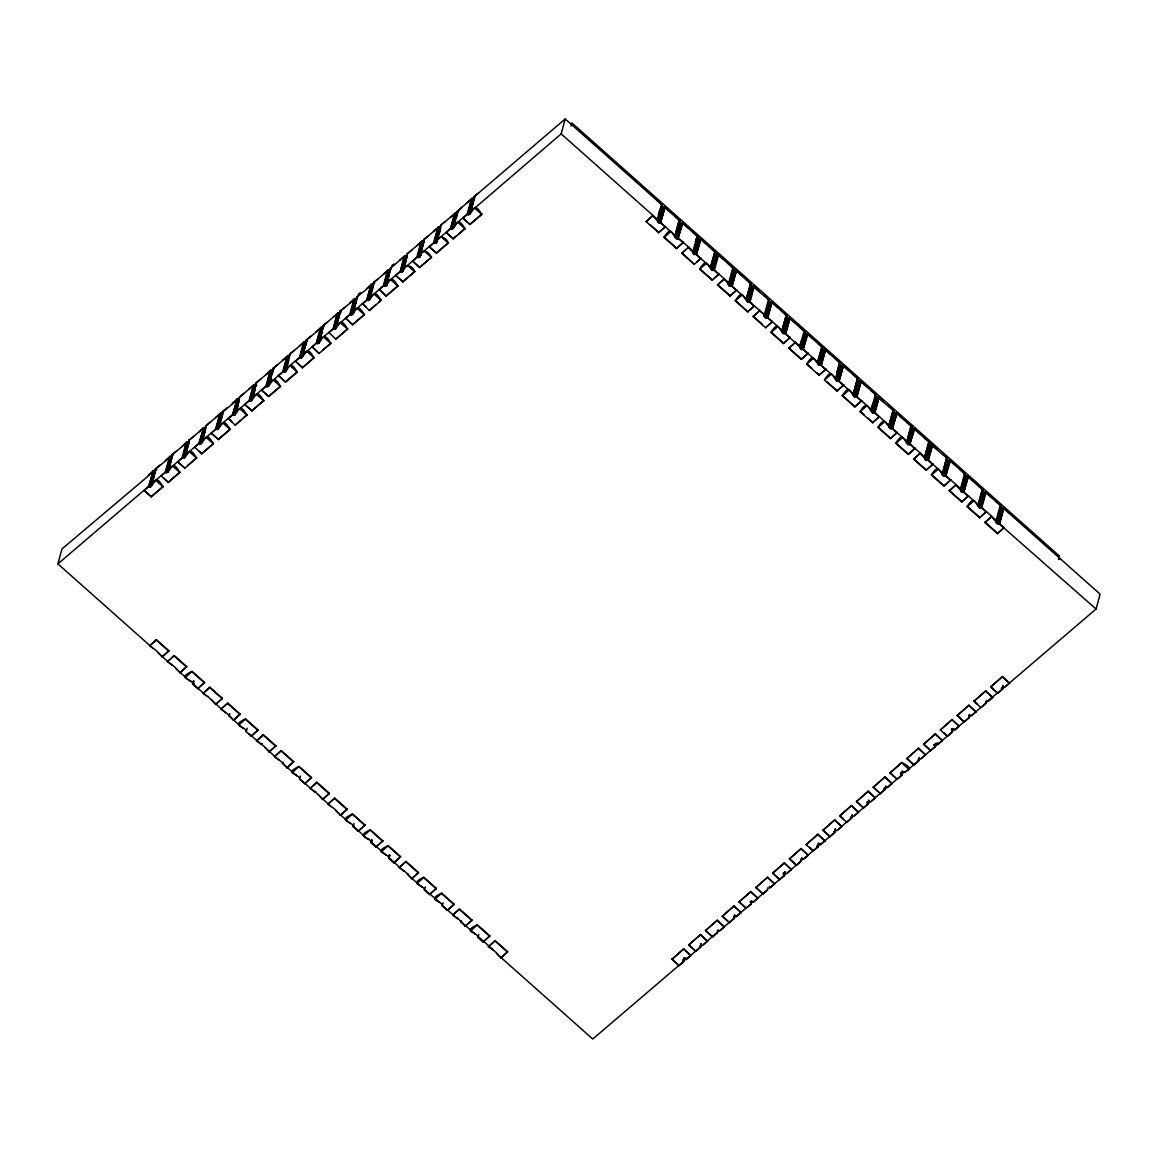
<?xml version="1.0" encoding="UTF-8"?>
<svg xmlns="http://www.w3.org/2000/svg" width="1158" height="1158" viewBox="0 0 1158 1158"><rect width="100%" height="100%" fill="white"/><g stroke="black" fill="none" stroke-linecap="round" stroke-linejoin="round"><path stroke-width="1.5" d="M172.658 455.789L172.195 454.428L176.87 450.78M290.093 355.448L287.445 355.955L283.16 371.732C289.124 372.934 288.081 356.172 297.259 372.123L285.519 382.154L278.499 375.38L285.519 382.154M306.87 341.118L306.407 339.757L311.068 336.109M323.647 326.788L320.998 327.294L316.713 343.072C322.677 344.273 321.635 327.511 330.812 343.463L319.058 353.494L312.052 346.72L319.058 353.494M361.397 293.104C356.867 291.324 358.806 300.631 354.551 298.619L350.266 314.397C356.23 315.598 355.188 298.836 364.365 314.788L352.611 324.819L345.605 318.059L352.611 324.819M373.571 284.39L371.327 284.289L367.043 300.067C373.006 301.268 371.964 284.506 381.141 300.458L369.388 310.489L362.382 303.714L365.942 306.884M394.95 264.444C390.42 262.649 392.359 271.971 388.104 269.959L383.819 285.737C389.783 286.938 388.741 270.176 397.903 286.127L386.164 296.159L379.158 289.384L386.164 296.159M407.138 256.338L403.23 270.9L401.319 271.797L400.596 271.406L404.88 255.629L407.124 255.715M424.291 240.792L421.657 241.284L417.372 257.076L418.096 257.467L419.862 256.888L424.291 240.792L423.842 239.431L428.503 235.783M440.489 228.358L436.783 242.225L434.872 243.122L434.149 242.731L438.433 226.954L440.677 227.055M462.056 207.108C458.597 211.335 455.89 213.434 450.303 217.139M657.035 200.537L662.246 204.604L657.556 220.99L658.019 222.35L660.277 222.452L664.562 206.674L669.527 211.624M661.855 205.212L662.651 206.804L664.562 206.674M687.345 227.46L682.38 222.51L678.096 238.287C671.987 238.838 672.784 222.64 663.997 237.448L676.475 248.536L683.292 242.369L676.475 248.536M692.701 232.208L697.898 236.29L693.222 252.676L693.685 254.036L695.929 254.123L700.214 238.345L705.179 243.296M697.507 236.898L698.303 238.49L700.214 238.345M723.012 259.131L718.047 254.181L713.762 269.973C707.654 270.509 708.435 254.326 699.649 269.134L712.127 280.207L718.959 274.041L712.127 280.207M728.353 263.894L733.55 267.961L728.874 284.347L729.337 285.708L731.581 285.809L735.88 270.031L740.831 274.982M733.173 268.569L733.955 270.161L735.88 270.031M758.664 290.817L753.699 285.867L749.414 301.645C743.306 302.195 744.102 285.997 735.301 300.805L747.793 311.893L754.611 305.726L749.24 310.315M794.33 322.489L789.365 317.538L785.081 333.316C778.958 333.866 779.754 317.683 770.967 332.476L783.445 343.564L790.277 337.398L783.445 343.564M829.982 354.174L825.017 349.224L820.732 365.002C814.624 365.537 815.406 349.354 806.619 364.162L819.097 375.25L825.929 369.084L819.097 375.25M847.815 370.01L842.85 365.06L838.566 380.837C832.457 381.387 833.239 365.19 824.453 379.998L836.93 391.086L843.762 384.919L836.93 391.086M865.634 385.846L860.684 380.895L856.384 396.673C850.276 397.223 851.072 381.025 842.286 395.833L854.763 406.921L861.595 400.755L854.763 406.921M883.467 401.681L878.502 396.731L874.218 412.523C868.109 413.059 868.905 396.876 860.105 411.683L872.596 422.771L879.414 416.591L872.596 422.771M901.3 417.531L896.335 412.581L892.051 428.359C885.942 428.894 886.724 412.711 877.938 427.519L890.415 438.607L897.247 432.441L890.415 438.607M919.134 433.367L914.169 428.417L909.884 444.194C903.761 444.744 904.557 428.547 895.771 443.355L908.248 454.443L915.081 448.276L908.248 454.443M924.475 438.115L929.671 442.197L924.996 458.582L925.459 459.943L927.703 460.03L931.987 444.252L936.952 449.203M929.281 442.805L930.077 444.397L931.987 444.252M901.908 775.238C900.837 769.896 919.264 771.431 901.865 762.514L889.995 772.994L897.132 779.32L901.908 775.238L902.777 772.082M954.785 465.038L949.821 460.088L945.536 475.88C939.428 476.416 940.209 460.233 931.423 475.026L943.9 486.114L950.732 479.948L943.9 486.114M960.141 469.801L965.338 473.868L960.662 490.254L961.111 491.614L963.369 491.716L967.654 475.938L972.619 480.888M964.947 474.476L965.743 476.068L967.654 475.938M990.437 496.724L985.487 491.774L981.188 507.551C975.079 508.101 975.876 491.904 967.089 506.712L979.567 517.8L986.399 511.633L979.567 517.8M995.793 501.472L1000.99 505.554L996.314 521.94L996.777 523.286L999.021 523.387L1003.306 507.609L1008.271 512.56M1000.599 506.162L1001.395 507.754L1003.306 507.609M57.9 563.874L61.953 548.964L153.059 471.928L148.485 486.476L57.9 563.874L153.059 648.408M144.171 490.485L151.307 496.825L144.171 490.485L148.962 486.403L153.247 470.626L155.737 470.452M148.34 475.142L153.247 470.626M151.307 496.825L163.046 486.794C154.318 471.755 155.129 486.042 149.295 486.635L153.58 470.857M149.686 486.794L153.971 471.016M150.091 486.852L154.39 471.074M150.511 486.823L155.433 468.758L160.094 465.111M150.887 486.707L155.433 468.758M151.206 486.505L155.896 468.701L169.835 457.584M151.452 486.23L155.664 470.568M171.949 456.599L170.023 456.295L165.739 472.073C171.702 473.275 170.646 456.513 179.823 472.464L168.084 482.495L161.063 475.721M165.116 460.812L170.023 456.295M166.072 472.305L170.356 456.527M166.463 472.464L170.747 456.686M166.868 472.522L171.152 456.744M167.288 472.493L171.572 456.715M167.91 470.206L172.195 454.428M167.664 472.377L172.672 454.356L186.337 443.094M167.982 472.174L172.672 454.356L168.228 471.885M168.084 482.495L179.939 472.015M177.724 461.825L184.86 468.15L177.724 461.825L182.515 457.743L186.8 441.951L189.29 441.777M181.893 446.481L186.8 441.951M186.091 442.892L182.038 457.801L168.836 469.482M184.86 468.15L196.599 458.119C187.871 443.08 188.682 457.367 182.848 457.975L187.133 442.197M183.239 458.134L187.524 442.342M183.644 458.192L187.929 442.414M184.064 458.163L188.971 440.098L193.647 436.45M184.44 458.047L188.971 440.098M184.759 457.83L189.449 440.026L202.867 428.561L203.678 429.053M185.005 457.555L189.478 441.097M205.502 427.924L203.576 427.62L199.277 443.398C205.256 444.6 204.199 427.838 213.376 443.789L201.637 453.82L194.616 447.06M198.669 432.137L203.576 427.62M199.625 443.644L203.909 427.852M200.016 443.789L204.3 428.011M200.421 443.861L204.705 428.084M200.826 443.832L205.748 425.768L210.409 422.105M201.217 443.702L206.225 425.695L219.644 414.231L220.454 414.723M202.838 439.171L205.762 427.982M201.782 443.224L205.4 429.922M149.599 645.875L156.431 639.708L168.909 650.796L162.077 656.962C157.734 651.447 155.65 649.797 149.599 645.875L156.431 639.708M201.637 453.82L213.492 443.355M211.277 433.15L218.413 439.49L211.277 433.15L216.054 429.068L220.353 413.29L222.987 412.784M215.446 417.806L220.353 413.29M218.413 439.49L230.153 429.459C221.424 414.419 222.235 428.706 216.401 429.3L220.686 413.522M216.792 429.459L221.077 413.681M217.197 429.531L221.482 413.739M217.603 429.502L222.524 411.423L227.185 407.775M217.993 429.372L222.524 411.423M218.312 429.169L220.454 421.28M221.308 418.733L222.785 411.727M162.077 656.962L168.909 650.796M239.055 399.264L237.129 398.96L232.83 414.738C238.794 415.939 237.752 399.177 246.929 415.129L235.19 425.16L228.169 418.385L231.745 421.555M232.222 403.476L237.129 398.96M233.178 414.969L237.462 399.192M233.569 415.129L237.853 399.351M233.974 415.186L238.258 399.409M167.432 661.71L174.265 655.544L186.742 666.632L179.91 672.798C175.567 667.283 173.468 665.633 167.432 661.71L174.265 655.544M234.379 415.157L239.301 397.093L243.962 393.445M234.77 415.042L239.778 397.02L253.197 385.556L254.311 386.164L253.197 385.556L249.144 400.465L235.942 412.161M235.088 414.839L239.315 399.307M235.335 414.564L239.33 400.031M236.131 412.393L237.926 405.763M235.19 425.16L240.517 420.267M244.83 404.489L251.966 410.829L244.83 404.489L249.607 400.407L253.906 384.63L256.54 384.123M248.999 389.146L253.906 384.63M251.966 410.829L263.706 400.784C254.977 385.744 255.773 400.031 249.954 400.639L254.239 384.861M250.331 400.798L254.63 385.021M250.75 400.856L255.035 385.078M251.156 400.827L256.077 382.762L260.738 379.115M251.532 400.711L256.555 382.69L269.973 371.226L265.92 386.135L252.502 397.599L253.052 398.323M251.865 400.494L256.077 382.762M253.805 394.748L255.151 389.783M179.91 672.798L186.742 666.632M261.607 390.159L268.743 396.485L261.607 390.159L266.383 386.077L270.668 370.285L272.608 370.589M265.775 374.816L270.668 370.285M192.662 684.132C193.14 678.733 175.509 679.008 192.083 671.379L204.575 682.467L197.743 688.634L192.662 684.132L193.516 680.976M268.743 396.485L280.482 386.454C271.754 371.414 272.55 385.701 266.731 386.309L271.015 370.531M267.107 386.454L271.406 370.676M267.527 386.526L271.812 370.748M267.932 386.497L272.854 368.432L277.515 364.77M268.309 386.381L273.331 368.36L286.75 356.896L282.697 371.805L269.496 383.486M268.642 386.164L272.854 368.432M268.873 385.889L273.331 368.36L273.881 369.069M270.132 382.068L271.479 377.103M272.376 373.788L273.549 368.577M185.266 677.56L192.083 671.379M192.908 683.857L193.762 680.701M282.552 360.471L287.445 355.955M283.493 371.979L287.792 356.186M197.743 688.634L204.575 682.467M283.884 372.123L288.183 356.346M284.13 372.471L285.027 369.156M284.303 372.196L288.588 356.418M284.709 372.167L289.63 354.087L294.291 350.44M285.085 372.036L290.093 354.03L303.526 342.565L299.473 357.475L286.055 368.939L286.605 369.648M285.418 371.834L289.63 354.087M285.809 371.226L286.663 368.07M287.517 364.915L288.805 360.181M203.084 693.396L209.916 687.23L222.394 698.317L215.576 704.484C211.219 698.969 209.135 697.319 203.084 693.396L209.916 687.23M306.146 341.928L304.221 341.624L299.936 357.402C305.9 358.604 304.858 341.842 314.035 357.793L302.296 367.824L295.276 361.05M299.329 346.141L304.221 341.624M300.269 357.634L304.568 341.856M300.66 357.793L304.945 342.015M301.08 357.865L305.365 342.073M301.485 357.836L306.407 339.757M301.862 357.706L306.667 340.061M302.195 357.504L306.87 339.699L320.549 328.423M302.426 357.229L306.87 339.699L307.435 340.409M305.929 345.127L307.087 339.916M302.296 367.824L314.151 357.359M316.105 331.81L320.998 327.294M215.576 704.484L222.394 698.317M320.303 328.221L316.25 343.13L303.049 354.826M317.046 343.304L321.345 327.526M317.437 343.463L321.721 327.685M317.683 343.81L318.58 340.495M317.857 343.521L322.141 327.743M318.262 343.492L323.183 325.427L327.844 321.779M318.638 343.376L323.647 325.355L337.065 313.89L337.875 314.397M318.957 343.173L323.647 325.355L324.211 326.078M319.347 342.565L322.358 331.521M220.917 709.232L227.75 703.065L240.227 714.153L233.395 720.319C229.052 714.804 226.968 713.154 220.917 709.232L227.75 703.065M340.032 313.051L337.774 312.964L333.49 328.742C339.453 329.943 338.411 313.181 347.588 329.118L335.834 339.164L328.829 332.389M332.882 317.48L337.774 312.964M333.822 328.973L338.107 313.196M334.213 329.133L338.498 313.34M334.633 329.19L338.918 313.413M335.038 329.161L339.96 311.097L344.621 307.449M335.415 329.046L339.786 312.964M335.733 328.829L340.423 311.024L354.087 299.748M335.979 328.554L340.423 311.024L340.988 311.748M335.834 339.164L347.704 328.684M233.395 720.319L240.227 714.153M349.658 303.15L354.551 298.619M353.841 299.56L349.803 314.469L336.587 326.151M246.147 731.639C246.625 726.24 228.994 726.529 245.568 718.901L258.06 729.989L251.228 736.155L246.147 731.639L247.247 728.208M350.599 314.643L354.884 298.865M350.99 314.788L355.274 299.01M351.221 315.135L352.133 311.82M351.41 314.86L355.694 299.082M351.815 314.831L356.736 296.766M352.191 314.701L357.2 296.694L371.139 285.592M352.51 314.498L357.04 298.446M352.901 313.905L355.911 302.846M238.751 725.067L245.568 718.901M366.435 288.805L371.327 284.289M367.376 300.298L371.66 284.521M367.766 300.458L372.051 284.68M368.186 300.53L372.471 284.752M368.591 300.501L373.513 282.422L378.174 278.774M368.968 300.371L373.339 284.303M369.286 300.168L373.976 282.364L387.394 270.9L388.509 271.493L387.394 270.9L383.341 285.809L370.14 297.49M369.677 299.56L373.585 285.013M251.228 736.155L258.06 729.989M369.388 310.489L376.032 304.482M256.569 740.903L263.402 734.737L275.879 745.824L269.061 751.991C264.704 746.49 262.62 744.84 256.569 740.903L263.402 734.737M383.211 274.475L388.104 269.959M384.152 285.968L388.437 270.19M384.543 286.127L388.827 270.35M384.963 286.185L389.247 270.407M385.368 286.156L390.289 268.091M385.744 286.04L390.753 268.034L404.171 256.555L400.118 271.464L386.7 282.943L387.365 283.927L386.7 282.943M386.063 285.838L390.724 268.728M386.454 285.23L389.45 274.185M395.804 275.488L402.941 281.828L395.804 275.488L400.596 271.406M399.988 260.145L404.88 255.629M269.061 751.991L275.879 745.824M400.929 271.638L405.213 255.86M401.319 271.797L405.604 256.019M401.725 271.855L406.024 256.077M402.144 271.826L407.066 253.761L411.727 250.114M402.521 271.71L406.892 255.643M402.839 271.508L407.529 253.689L420.947 242.225L416.894 257.134L403.693 268.83M404.33 267.411L405.676 262.432M403.274 270.538C403.679 262.765 413.102 265.414 414.68 271.797L402.941 281.828M274.403 756.753L281.235 750.587L293.712 761.675L286.88 767.841C282.538 762.326 280.453 760.676 274.403 756.753L281.235 750.587M412.581 261.158L419.717 267.498L412.581 261.158L417.372 257.076M416.75 245.814L421.657 241.284M417.705 257.308L421.99 241.53M418.096 257.467L422.381 241.675M418.501 257.525L422.8 241.747M418.921 257.496L423.842 239.431M419.297 257.38L424.306 239.359L437.724 227.894L433.671 242.804L420.253 254.268L420.919 255.252L420.253 254.268M419.616 257.163L424.306 239.359M419.862 256.888C420.354 248.623 428.721 250.316 431.456 257.452L419.717 267.498M286.88 767.841L293.712 761.675M429.357 246.828L436.494 253.153L429.357 246.828L434.149 242.731M433.526 231.484L438.433 226.954M434.482 242.977L438.766 227.185M434.872 243.122L439.157 227.344M435.278 243.194L439.577 227.417M435.697 243.166L440.619 225.101L445.28 221.439M299.632 779.16C300.11 773.761 282.48 774.051 299.068 766.422L311.545 777.51L304.713 783.676L299.632 779.16L300.487 776.005M436.074 243.035L440.445 226.968M436.392 242.833L441.082 225.028L454.747 213.752M439.229 233.771L440.59 228.806M436.827 241.877C437.232 234.104 446.655 236.753 448.233 243.122L436.494 253.153M292.236 772.589L299.068 766.422M446.134 232.483L453.27 238.823L446.134 232.483L450.925 228.401L455.21 212.623M454.501 213.564L450.448 228.473L437.246 240.155M453.27 238.823L465.009 228.792C456.281 213.752 457.092 228.039 451.258 228.633L455.543 212.855M451.649 228.792L455.934 213.014M452.054 228.864L456.339 213.072M452.474 228.835L457.381 210.756M452.85 228.705L457.859 210.698L471.277 199.234L472.088 199.726M453.169 228.502L457.859 210.698L458.409 211.407M453.415 228.227L455.557 220.338M456.455 217.776L457.888 211.755M304.713 783.676L311.545 777.51M462.911 218.153L470.047 224.493L462.911 218.153L467.702 214.071L471.986 198.293L474.23 198.394M467.079 202.809L471.986 198.293M310.069 788.424L316.887 782.258L329.379 793.346L322.546 799.512C318.189 793.997 316.105 792.347 310.069 788.424L316.887 782.258M470.047 224.493L481.786 214.462C473.057 199.422 473.868 213.709 468.035 214.302L472.319 198.525M468.425 214.462L472.71 198.684M468.831 214.519L473.115 198.742M469.251 214.491L474.158 196.426L478.833 192.778M469.627 214.375L473.998 198.308M469.945 214.172L474.635 196.368L565.22 118.956L661.493 204.488L657.44 219.398L561.167 133.865L565.22 118.956M470.191 213.897L474.852 196.585M322.546 799.512L329.379 793.346M327.888 804.26L334.72 798.094L347.197 809.181L340.38 815.348C336.023 809.847 333.938 808.183 327.888 804.26L334.72 798.094M340.38 815.348L347.197 809.181M353.118 826.682C353.595 821.283 335.965 821.558 352.553 813.929L365.031 825.017L358.198 831.198L353.118 826.682L353.972 823.526M345.721 820.11L352.553 813.929M358.198 831.198L365.031 825.017M370.951 842.517C371.429 837.118 353.798 837.408 370.372 829.779L382.864 840.867L376.032 847.034L370.951 842.517L371.805 839.362M363.554 835.946L370.372 829.779M570.952 126.135L571.835 122.878L1059.28 555.912L1059.411 559.473M376.032 847.034L382.864 840.867M388.784 858.353C389.262 852.954 371.617 853.243 388.205 845.615L400.682 856.703L393.865 862.869L388.784 858.353L389.638 855.197M381.373 851.781L388.205 845.615M389.016 858.078L389.884 854.922M393.865 862.869L399.351 857.846M399.206 867.617L406.038 861.451L418.516 872.539L411.683 878.705C407.341 873.19 405.257 871.54 399.206 867.617L406.038 861.451M411.683 878.705L418.516 872.539M424.436 890.039C424.914 884.625 407.283 884.915 423.871 877.286L436.349 888.374L429.517 894.541L424.436 890.039L425.29 886.883M417.039 883.467L423.871 877.286M429.517 894.541L436.349 888.374M442.269 905.874C442.747 900.475 425.116 900.75 441.69 893.136L454.182 904.224L447.35 910.391L442.269 905.874L443.123 902.719M434.872 899.303L441.69 893.136M447.35 910.391L454.182 904.224M452.691 915.138L459.523 908.972L472.001 920.06L465.183 926.226C460.826 920.711 458.742 919.061 452.691 915.138L459.523 908.972M646.164 221.612L652.996 215.446L646.164 221.612L658.641 232.7L665.474 226.534L658.641 232.7M465.183 926.226L472.001 920.06M658.424 214.852L659.77 209.887M657.585 221.714L662.246 204.604M657.758 222.047L662.043 206.269M658.019 222.35L662.304 206.573M658.352 222.582L662.651 206.804M658.815 221.265L661.956 209.656M658.743 222.741L663.027 206.964M660.784 216.459L663.36 208.208M659.163 222.814L663.447 207.021M659.568 222.77L663.852 206.993M659.944 222.654L664.243 206.877M664.562 207.977L660.523 222.886L665.068 207.658L679.326 220.324L674.709 237.274L674.897 235.667M477.921 937.546C478.399 932.147 460.768 932.436 477.357 924.808L489.834 935.896L483.002 942.062L477.921 937.546L478.775 934.39M470.524 930.974L477.357 924.808M674.868 216.372L680.064 220.454L675.418 237.549M483.002 942.062L489.834 935.896M675.346 237.187L680.064 220.454M675.592 237.897L679.833 220.729M675.852 238.186L679.876 222.119M676.185 238.751L680.137 222.408M676.576 238.577L680.47 222.64M682.38 222.51L681.28 222.872L677.14 238.953M677.401 238.62L681.686 222.843M677.777 238.49L682.062 222.712M677.763 238.91L682.887 223.494L697.159 236.174L693.106 251.083L678.849 238.403L678.067 238.838M488.358 946.81L495.19 940.643L507.667 951.731L500.835 957.898C496.493 952.397 494.394 950.732 488.358 946.81L495.19 940.643M681.816 253.284L688.648 247.117L681.816 253.284L694.293 264.371L701.126 258.205L697.102 261.65M500.835 957.898L507.667 951.731M695.437 241.559L697.159 236.174L696.653 236.84M693.251 253.385L697.898 236.29M693.41 253.732L697.709 237.955M693.685 254.036L697.97 238.244M694.018 254.268L698.303 238.49M694.018 254.586L698.071 239.677M694.409 254.413L698.694 238.635M694.814 254.485L699.099 238.707M695.234 254.456L699.519 238.678M695.611 254.34L699.895 238.548M699.939 239.764L700.72 239.344L696.436 254.427L700.72 239.344L714.978 252.01L710.433 267.585M694.293 264.371L681.932 252.849M710.534 248.044L715.731 252.126L711.07 269.235M710.332 267.845L714.616 252.43M711.012 268.873L715.731 252.126M711.244 269.568L715.485 252.401M711.504 269.872L715.528 253.79M711.852 270.103L715.789 254.094M712.228 270.263L716.136 254.326M712.474 270.61L716.932 254.543L718.047 254.181M713.053 270.292L717.338 254.514M713.429 270.176L717.728 254.398M714.269 270.263L718.553 255.18L732.811 267.845L728.758 282.755L714.5 270.089M717.482 284.969L724.3 278.803L717.482 284.969L729.96 296.057L736.792 289.891L729.96 296.057M728.903 285.071L733.55 267.961M729.077 285.404L733.361 269.626M729.12 285.968L730.018 282.653M729.381 286.142L733.622 269.93M729.67 285.939L733.955 270.161M732.377 276.328L733.723 271.363M730.061 286.098L734.346 270.321M731.205 283.131L732.551 278.166M730.481 286.156L734.765 270.379M730.886 286.127L735.171 270.35M731.263 286.012L735.547 270.234M736.141 271.189L732.102 286.098L736.387 271.015L750.645 283.681L746.215 299.025M746.186 279.729L751.383 283.811L746.736 300.906M750.138 284.361L750.645 283.681L746.389 298.793L731.827 286.243M746.664 300.544L751.383 283.811M746.91 301.254L751.137 284.086M747.171 301.543L751.195 285.461M747.503 301.775L751.455 285.765M747.894 301.934L751.788 285.997M748.3 302.006L752.599 286.229L753.699 285.867M748.719 301.977L753.004 286.2M749.096 301.847L753.38 286.069M747.793 311.893L735.431 300.371M753.134 316.641L759.966 310.474L753.134 316.641L765.612 327.728L772.444 321.562L765.612 327.728M764.019 295.565L769.216 299.647L764.989 317.379L767.247 317.48L771.532 301.702L776.497 306.653M749.66 302.079L764.425 314.44L763.86 316.467L768.478 299.531L753.713 287.17M764.729 317.089L769.216 299.647M764.989 317.379L769.013 301.312M765.337 317.625L769.288 301.601M765.785 316.293L767.132 311.328M765.727 317.77L769.621 301.847M766.857 314.802L768.666 308.187M766.133 317.842L770.417 302.064L771.532 301.702M766.538 317.813L770.837 302.035M766.929 317.683L771.214 301.905M767.204 318.03L772.039 302.687L786.296 315.367L781.882 330.696M781.838 311.401L787.049 315.483L782.388 332.578M786.094 315.569L782.041 330.479L767.986 317.596L771.546 303.005M782.33 332.23L787.049 315.483M782.562 332.925L786.803 315.758M782.822 333.229L786.847 317.147M783.155 333.461L787.107 317.451M783.546 333.62L787.454 317.683M783.966 333.678L788.251 317.9L789.365 317.538M784.371 333.649L788.656 317.871M784.748 333.533L789.047 317.755M789.09 318.957L789.872 318.537L785.587 333.62L789.872 318.537L804.13 331.202L799.57 346.778M788.801 348.326L795.618 342.16L788.801 348.326L801.278 359.414L808.096 353.233L801.278 359.414M799.671 327.236L804.868 331.318L800.656 349.065L802.899 349.166L807.184 333.388L812.149 338.324M801.061 341.567L799.7 346.531L785.327 333.765M800.395 348.761L804.868 331.318M800.656 349.065L804.68 332.983M800.989 349.296L804.94 333.287M801.379 349.455L805.273 333.518M801.611 349.803L806.084 333.736L807.184 333.388M802.205 349.484L806.489 333.707M802.581 349.369L806.865 333.591M807.198 334.691L803.145 349.6L807.691 334.373L821.963 347.038L817.534 362.382M817.505 343.086L822.701 347.168L818.055 364.263M821.76 347.241L817.707 362.15L803.406 349.455M817.982 363.901L822.701 347.168M818.214 364.611L822.455 347.443M818.489 364.9L822.513 348.819M818.822 365.132L822.773 349.123M819.213 365.291L823.106 349.354M819.618 365.363L823.903 349.571L825.017 349.224M820.038 365.335L824.322 349.542M820.414 365.204L824.699 349.427M825.292 350.382L821.239 365.291L825.524 350.208L839.782 362.874L835.743 377.798L820.979 365.436M671.915 959.316L683.785 948.851L690.79 955.625L686.014 959.707L683.756 959.606L683.828 961.574L679.051 965.656L671.915 959.316L683.785 948.851M835.338 358.922L840.534 363.004L835.873 380.099M836.713 373.252L839.289 363.554M835.815 379.737L840.534 363.004M836.047 380.446L840.1 363.959M836.308 380.736L840.332 364.669M836.655 380.982L840.592 364.958M837.031 381.127L840.94 365.19M837.451 381.199L841.736 365.421L842.85 365.06M679.051 965.656L672.031 958.882M837.856 381.17L842.141 365.392M838.233 381.04L842.532 365.262M842.575 366.478L843.357 366.044L839.072 381.127L843.357 366.044L857.615 378.724L852.896 395.11L853.055 394.299M496.493 953.512L592.766 1039.044L683.365 961.632L684.045 958.1M684.248 957.782L683.365 961.632L682.627 960.373M683.567 961.27L684.421 958.115M683.828 961.574L684.682 958.419M688.692 944.986L700.561 934.52L707.567 941.295L702.79 945.377L700.532 945.275L700.604 947.244L695.828 951.326L688.692 944.986L700.561 934.52M695.828 951.326L688.807 944.552M853.156 374.758L858.353 378.84L853.707 395.935M685.912 958.274L686.723 958.766L700.141 947.302L700.822 943.77M701.198 943.784L700.141 947.302L699.577 946.593M700.604 947.244L701.459 944.088M705.468 930.656L717.323 920.19L724.343 926.965L719.567 931.046L717.309 930.945L717.381 932.899L712.604 936.996L705.468 930.656L717.323 920.19M853.634 395.573L858.353 378.84M853.88 396.282L858.121 379.115M854.141 396.586L858.165 380.504M854.488 397.151L858.425 380.794M854.865 396.977L858.758 381.04M858.252 385.715L859.149 382.401M855.284 397.035L859.569 381.257L860.684 380.895M855.69 397.006L859.974 381.228M856.066 396.89L860.351 381.098M856.355 397.223L861.19 381.894L875.448 394.56L871.395 409.469L857.137 396.803L860.684 382.198M712.604 936.996L705.584 930.221M717.381 932.899L718.235 929.744M722.245 916.325L734.1 905.86L741.12 912.62L736.343 916.716L734.085 916.615L734.158 918.569L729.381 922.651L722.245 916.325L734.1 905.86M870.99 390.593L876.186 394.675L871.54 411.785M729.381 922.651L722.36 915.891M871.467 408.238L872.828 403.274M733.463 918.424L734.577 914.777M734.751 915.124L733.694 918.641L720.262 930.106M871.467 411.423L876.186 394.675M734.158 918.569L735.012 915.413M871.713 412.118L875.94 394.95M739.021 901.995L750.876 891.515L757.897 898.29L753.12 902.371L750.862 902.285L750.934 904.239L746.157 908.321L739.021 901.995L750.876 891.515M871.974 412.422L875.998 396.34M872.307 412.653L876.259 396.644M872.698 412.813L876.592 396.876M873.103 412.87L877.402 397.093L878.502 396.731M873.523 412.841L877.807 397.064M873.899 412.726L878.184 396.948M746.157 908.321L739.137 901.561M750.673 903.935L751.528 900.779M750.934 904.239L751.788 901.083M755.798 887.65L767.653 877.185L774.673 883.959L769.896 888.041L767.638 887.94L767.711 889.909L762.934 893.99L755.798 887.65L767.653 877.185M888.823 406.444L894.019 410.511L889.373 427.62M888.722 425.97L893.281 410.395L878.517 398.048M889.301 427.259L894.019 410.511M762.934 893.99L755.913 887.216M889.532 427.953L893.773 410.8M889.793 428.257L893.817 412.176M890.14 428.489L894.092 412.48M891.038 425.507L893.744 415.563M890.531 428.648L894.425 412.711M891.211 427.331L892.557 422.366M893.469 419.051L894.193 413.913M890.936 428.706L895.221 412.928L896.335 412.581M891.342 428.677L895.641 412.899M891.732 428.561L896.017 412.784M896.06 413.999L896.842 413.565L892.297 428.793L896.842 413.565L911.1 426.231L906.497 443.181L906.555 441.82M772.574 873.32L784.429 862.855L791.45 869.629L786.658 873.711L784.415 873.61L784.487 875.578L779.696 879.66L772.574 873.32L784.429 862.855M779.696 879.66L772.69 872.886M906.642 422.279L911.853 426.361L907.192 443.456M784.053 874.927L784.907 871.771M784.227 875.274L785.081 872.119M784.487 875.578L785.341 872.423M789.351 858.99L801.206 848.525L808.226 855.284L803.435 859.381L801.191 859.279L801.264 861.234L796.472 865.33L789.351 858.99L801.206 848.525M910.897 426.434L906.844 441.343L892.557 428.648M907.134 443.094L911.853 426.361M907.409 444.354L911.607 426.636M907.626 444.093L911.65 428.026M907.684 444.527L908.581 441.212M907.973 444.658L911.911 428.315M908.35 444.484L912.258 428.547M908.769 444.556L913.054 428.778L914.169 428.417M909.175 444.527L913.459 428.75M909.551 444.397L913.85 428.619M928.73 442.284L924.677 457.193L910.622 444.31L909.537 444.817L914.675 429.401L928.933 442.081L924.504 457.41M796.472 865.33L789.466 858.556M801.698 857.991L800.786 861.306L787.368 872.77M801.264 861.234L802.118 858.078M806.127 844.66L817.982 834.194L825.003 840.954L820.211 845.036L817.968 844.949L818.04 846.903L813.249 850.985L806.127 844.66L817.982 834.194M913.604 459.19L920.422 453.024L913.604 459.19L926.082 470.278L932.899 464.112L926.082 470.278M813.249 850.985L809.804 847.395M817.606 846.266L818.46 843.111M818.634 843.458L817.562 846.976L804.144 858.44M818.04 846.903L818.894 843.748M822.904 830.315L834.759 819.85L841.779 826.624L836.988 830.706L834.744 830.604L834.817 832.573L830.025 836.655L822.904 830.315L834.759 819.85M925.025 459.292L929.671 442.197M925.199 459.639L929.483 443.861M925.459 459.943L929.744 444.151M925.792 460.175L930.077 444.397M926.704 457.193L929.396 447.249M926.183 460.319L930.467 444.542M928.224 454.037L929.57 449.072M926.603 460.392L930.887 444.614M927.008 460.363L931.293 444.585M927.384 460.247L931.669 444.455M830.025 836.655L823.02 829.881M820.11 843.603L820.921 844.11L834.339 832.645L835.019 829.114M835.236 829.331L834.339 832.645L833.789 831.922M834.542 832.269L835.41 829.114M834.817 832.573L835.671 829.418M839.68 815.985L851.535 805.519L858.556 812.294L853.764 816.376L851.521 816.274L851.593 818.243L846.802 822.325L839.68 815.985L851.535 805.519M942.308 453.95L947.505 458.032L942.858 475.142M946.39 458.336L942.149 474.852L946.766 457.917L932.002 445.555M942.786 474.78L947.505 458.032M943.017 475.475L947.258 458.307M943.292 475.779L947.316 459.697M943.625 476.01L947.577 460.001M944.016 476.17L947.91 460.233M852.013 814.986L851.116 818.301L837.697 829.779M944.421 476.228L948.706 460.45L949.821 460.088M851.593 818.243L852.447 815.087M856.457 801.654L868.312 791.189L875.318 797.963L870.541 802.045L868.297 801.944L868.355 803.913L863.579 807.995L856.457 801.654L868.312 791.189M944.841 476.199L949.126 460.421M945.217 476.083L949.502 460.305M945.782 476.314L950.327 461.087L964.585 473.752L960.547 488.662L946.274 475.996L945.507 476.416M949.256 490.876L956.088 484.71L949.256 490.876L961.733 501.964L968.566 495.798L961.733 501.964M863.579 807.995L856.573 801.22M868.79 800.106L867.892 803.97L854.474 815.435M868.095 803.609L868.963 800.453M868.355 803.913L869.224 800.757M873.219 787.324L885.088 776.859L892.094 783.619L887.317 787.715L885.074 787.614L885.132 789.568L880.355 793.664L873.219 787.324L885.088 776.859M960.677 490.978L965.338 473.868M960.85 491.31L965.135 475.533M961.111 491.614L965.396 475.837M961.458 491.846L965.743 476.068M963.702 483.899L965.511 477.27M961.835 492.005L966.134 476.228M880.355 793.664L873.349 786.89M962.255 492.063L966.539 476.285M962.66 492.034L966.944 476.256M963.036 491.918L967.335 476.141M967.379 477.357L968.16 476.922L963.876 492.005L968.16 476.922L982.418 489.588L978.365 504.497L963.615 492.15M885.74 786.123L884.669 789.64L871.25 801.104M885.132 789.568L886 786.412M897.132 779.32L890.126 772.56M889.995 772.994L901.865 762.514M977.96 485.636L983.156 489.718L978.51 506.813M901.416 774.239L902.27 771.083M902.343 771.445L901.445 775.31L888.027 786.774M901.648 774.948L902.502 771.793M906.772 758.649L918.641 748.184L925.647 754.958L920.871 759.04L918.627 758.939L918.685 760.907L913.908 764.989L906.772 758.649L918.641 748.184M978.163 504.7L982.042 490.022M978.438 506.451L983.156 489.718M978.684 507.161L982.925 489.993M978.944 507.45L982.968 491.368M979.277 507.682L983.229 491.672M979.668 507.841L983.562 491.904M979.914 508.188L984.372 492.136L985.487 491.774M980.493 507.884L984.778 492.092M980.869 507.754L985.154 491.976M981.709 507.841L985.994 492.758L1000.251 505.438L995.634 522.374L996.198 520.347L981.941 507.667M913.908 764.989L908.089 759.272M918.424 760.603L919.278 757.448M918.685 760.907L919.553 757.752M923.548 744.319L935.418 733.854L942.424 740.628L937.647 744.71L935.403 744.608L935.461 746.577L930.685 750.659L923.548 744.319L935.418 733.854M984.908 522.548L991.74 516.381L984.908 522.548L997.4 533.635L1004.218 527.469L997.4 533.635M930.685 750.659L923.664 743.885M935.896 743.32L934.998 746.635L921.58 758.099M935.461 746.577L936.315 743.422M996.343 522.649L1000.99 505.554M996.517 522.996L1000.801 507.218M940.325 729.989L952.194 719.523L959.2 726.298L954.424 730.38L952.165 730.278L952.238 732.232L947.461 736.329L940.325 729.989L952.194 719.523M996.546 523.546L997.458 520.246M996.777 523.286L1001.062 507.508M997.11 523.532L1001.395 507.754M999.817 513.92L1000.874 508.811M997.501 523.677L1001.786 507.899M998.63 520.709L999.991 515.744M997.906 523.749L1002.206 507.971M998.326 523.72L1002.611 507.942M998.703 523.59L1002.987 507.812M1003.581 508.767L999.528 523.677L1003.812 508.594L1100.1 594.126L1096.047 609.036L1005.448 686.433M947.461 736.329L944.016 732.725M951.804 731.595L952.658 728.44M951.977 731.943L952.831 728.787M952.238 732.232L953.092 729.077M957.101 715.658L968.971 705.193L975.977 711.953L971.2 716.049L968.942 715.948L969.014 717.902L964.238 721.984L957.101 715.658L968.971 705.193M964.238 721.984L957.217 715.224M969.449 714.66L968.551 717.974L955.133 729.439L954.322 728.947M968.754 717.613L969.608 714.457M969.014 717.902L969.868 714.747M973.878 701.328L985.748 690.848L992.753 697.623L987.977 701.705L985.719 701.618L985.791 703.572L981.014 707.654L973.878 701.328L985.748 690.848M985.791 703.572L986.645 700.416M990.655 686.984L1002.51 676.518L1009.53 683.292L1004.753 687.374L1002.495 687.273L1002.567 689.242L997.791 693.324L990.655 686.984L1002.51 676.518M997.791 693.324L990.77 686.549M1002.987 685.449L1002.104 689.299L988.165 700.416M1002.307 688.938L1003.161 685.782M1002.567 689.242L1003.421 686.086M1058.398 559.169L1059.28 555.912M900.837 772.965L900.779 774.326L900.967 772.719M273.172 370.111L273.288 369.069M387.409 285.027L387.018 285.751M657.556 220.99L652.866 215.88M693.222 252.676L688.532 247.551M728.396 283.189L728.208 284.796L728.758 282.755M728.874 284.347L724.184 279.237M750.037 284.622L750.442 283.884M924.996 458.582L920.306 453.458M749.979 901.72L750.152 901.489M783.315 873.552L783.908 872.625L783.401 873.291M960.662 490.254L955.972 485.144M996.314 521.94L991.624 516.815M368.91 839.043L368.128 839.463L353.856 826.798L354.362 826.132M421.613 886.985L407.355 874.319L407.862 873.639M157.749 652.562L172.006 665.242M193.4 684.248L193.994 683.321L193.4 684.248L206.544 695.929M229.052 715.919L229.617 713.893L229.052 715.919L243.325 728.599M678.95 220.758L675.071 235.436L660.784 222.741M282.552 763.44L283.145 762.514L282.552 763.44L297.041 775.932M336.037 810.962L350.295 823.628M371.689 842.633L372.297 841.707L371.689 842.633L386.193 855.14M857.238 379.144L853.359 393.836L838.812 381.271M425.174 890.155L439.939 902.502M892.905 410.829L888.852 425.739M460.841 921.826L461.434 920.9L460.841 921.826L475.591 934.188M493.424 950.023L479.036 937.242M211.436 699.881L225.492 712.763M710.737 267.122L696.175 254.557M264.921 747.402L278.977 760.27M318.407 794.924L331.174 806.634M389.725 858.281L403.78 871.149M889.026 425.507L874.956 412.639L879.009 397.73L874.464 412.957M942.511 473.029L928.455 460.16L932.494 445.237L927.949 460.464M151.843 483.61L165.261 472.131L169.56 457.424M185.396 454.935L198.814 443.471L203.388 428.923M320.158 340.988L319.594 340.264L333.026 328.8L337.065 313.89L338.194 314.498M353.147 311.603L353.812 312.588L353.147 311.603L366.579 300.139L370.864 285.418M454.544 226.867L453.806 225.607L467.224 214.143L471.277 199.234L472.392 199.827M561.167 133.865L470.799 211.494M160.948 476.155L165.739 472.073M194.501 447.495L199.277 443.398M228.054 418.82L232.83 414.738M278.383 375.829L283.16 371.732M295.16 361.484L299.936 357.402M311.936 347.154L316.713 343.072M328.713 332.824L333.49 328.742M345.489 318.493L350.266 314.397M362.266 304.149L367.043 300.067M379.042 289.818L383.819 285.737M151.423 496.391L163.162 486.36M187.582 465.487L196.715 457.685M218.529 439.056L230.268 429.025M243.137 418.038L247.045 414.694M252.082 410.395L263.821 400.35M268.859 396.05L280.598 386.019M285.635 381.72L297.374 371.689M323.096 349.716L330.927 343.029M352.741 324.385L364.481 314.354M378.637 302.252L381.257 300.023M386.28 295.724L398.034 285.693M403.056 281.394L414.81 271.363M419.833 267.049L431.587 257.018M436.609 252.719L448.349 242.688M453.386 238.389L455.991 236.16M458.611 233.93L465.125 228.358M470.162 224.059L481.902 214.027M663.997 237.448L670.699 231.716M699.649 269.134L706.366 263.387M735.301 300.805L742.017 295.073M770.967 332.476L777.669 326.744M806.619 364.162L813.336 358.43M824.453 379.998L831.169 374.266M842.286 395.833L848.988 390.101M860.105 411.683L866.821 405.937M877.938 427.519L884.654 421.787M895.771 443.355L902.473 437.623M931.423 475.026L938.139 469.294M967.089 506.712L973.791 500.98M703.485 944.436L716.701 932.755M737.038 915.775L750.471 904.311M753.815 901.445L767.233 889.966M770.591 887.1L769.477 886.507L770.591 887.1L784.009 875.636L783.459 874.927M904.803 772.444L903.689 771.836L904.803 772.444L918.222 760.98L917.672 760.256M937.546 743.277L938.356 743.769L951.775 732.305M971.909 715.108L985.328 703.644M175.567 668.412L189.84 681.078L190.607 680.643M753.974 287.025L750.152 301.76M767.754 317.77L766.914 318.103M249.115 733.738L261.158 744.435L261.925 744.001M301.485 780.275L314.643 791.956L315.41 791.522M856.906 396.977L856.051 397.295M443.007 905.99L457.265 918.656L458.047 918.236M256.656 385.715L255.571 386.222L256.425 385.889M208.165 696.595L208.44 696.494M261.158 744.435L262.229 743.928M314.643 791.956L315.714 791.45M949.835 461.405L949.546 461.506M999.267 523.821L1096.047 609.036M901.344 772.285L902.415 771.778L901.575 772.111M843.125 366.218L842.271 366.55M896.61 413.739L895.771 414.072M716.845 255.73L715.905 255.527M805.982 334.923L805.042 334.72M841.649 366.594L840.708 366.391M895.134 414.115L893.904 413.782M948.619 461.637L947.678 461.434M984.286 493.308L983.33 493.105M716.527 255.686L715.615 255.382M805.664 334.894L804.752 334.575M841.33 366.565L840.418 366.261M948.301 461.593L947.389 461.289M983.953 493.279L983.041 492.975M220.758 414.825L219.644 414.231L215.591 429.14L202.389 440.822M199.929 444.064L198.814 443.471L199.625 443.963M937.242 743.175L938.356 743.769M166.376 472.739L165.261 472.131L166.072 472.638M819.806 843.502L820.921 844.11M685.594 958.173L686.723 958.766M769.1 302.904L768.362 302.325M388.9 855.096L389.638 855.675M660.277 222.452L665.358 226.968M678.096 238.287L683.177 242.804M695.929 254.123L701.01 258.639M713.762 269.973L718.843 274.475M731.581 285.809L736.662 290.325M749.414 301.645L754.495 306.161M759.851 310.909L764.931 315.425L764.57 316.742M767.247 317.48L772.328 321.996M785.081 333.316L790.161 337.832M795.503 342.594L800.583 347.096L800.221 348.428M802.899 349.166L807.98 353.682M820.732 365.002L825.813 369.518M838.566 380.837L843.646 385.353M856.384 396.673L861.465 401.189M874.218 412.523L879.298 417.025M892.051 428.359L897.132 432.875M909.884 444.194L914.965 448.711M927.703 460.03L932.783 464.546M945.536 475.88L950.617 480.382M963.369 491.716L968.45 496.232M981.188 507.551L986.269 512.068M999.021 523.387L1004.102 527.903M650.029 224.507L658.757 232.266M664.113 237.014L676.59 248.102M699.765 268.685L710.998 278.673M717.598 284.535L730.076 295.623M753.25 316.206L761.993 323.965M771.083 332.042L783.561 343.13M788.916 347.892L801.394 358.98M806.735 363.728L811.729 368.157M816.723 372.601L819.227 374.816M827.073 381.778L837.046 390.651M842.402 395.399L854.879 406.487M860.235 411.249L863.969 414.564M867.718 417.893L872.712 422.323M878.053 427.085L890.531 438.173M895.887 442.921L908.364 454.008M913.72 458.756L926.197 469.844M931.539 474.592L944.031 485.68M949.372 490.442L961.849 501.53M967.205 506.278L979.682 517.365M985.038 522.113L997.516 533.201M474.664 208.122L481.786 214.462M1002.394 676.952L1009.53 683.292M457.888 222.452L465.009 228.792M985.617 691.283L992.753 697.623M973.994 700.894L977.569 704.05M441.111 236.782L448.233 243.122M968.841 705.627L975.977 711.953M424.335 251.127L431.456 257.452M952.064 719.958L959.2 726.298M407.558 265.457L414.68 271.797M935.302 734.288L942.424 740.628M390.782 279.787L397.903 286.127M918.526 748.618L925.647 754.958M374.005 294.118L381.141 300.458M901.749 762.963L908.871 769.288M357.229 308.462L364.365 314.788M884.973 777.293L892.094 783.619M340.452 322.793L347.588 329.118M868.196 791.623L875.318 797.963M323.675 337.123L330.812 343.463M851.42 805.954L858.556 812.294M839.796 815.55L843.357 818.72M306.899 351.453L314.035 357.793M834.643 820.284L841.779 826.624M297.649 363.163L302.412 367.39M290.122 365.783L297.259 372.123M817.866 834.629L825.003 840.954M273.346 380.128L280.482 386.454M801.09 848.959L808.226 855.284M256.569 394.458L263.706 400.784M784.313 863.289L791.45 869.629M239.793 408.788L246.929 415.129M767.537 877.619L774.673 883.959M223.016 423.119L230.153 429.459M750.76 891.95L757.897 898.29M206.24 437.449L213.376 443.789M733.984 906.294L741.12 912.62M199.379 451.273L201.753 453.386M189.478 451.794L196.599 458.119M717.207 920.624L724.343 926.965M172.701 466.124L179.823 472.464M700.431 934.955L707.567 941.295M163.452 477.834L168.2 482.061M155.925 480.454L163.046 486.794M683.654 949.285L690.79 955.625M156.316 640.142L168.793 651.23M174.134 655.978L186.626 667.066M191.967 671.814L204.445 682.902M209.801 687.664L222.278 698.752M227.634 703.499L240.111 714.587M245.453 719.335L257.945 730.423M263.286 735.171L275.763 746.259M281.119 751.021L293.596 762.109M298.938 766.857L311.43 777.944M316.771 782.692L329.248 793.78M334.604 798.528L347.082 809.616M352.437 814.378L364.915 825.451M370.256 830.214L382.748 841.301M388.089 846.049L400.567 857.137M405.922 861.885L418.4 872.973M423.741 877.721L436.233 888.808M441.574 893.571L454.052 904.659M459.408 909.406L471.885 920.494M477.241 925.242L489.718 936.33M495.059 941.078L507.551 952.165M453.806 225.607L454.472 226.592M319.594 340.264L320.274 341.248M286.055 368.939L286.721 369.923M784.009 875.636L783.344 874.652M223.219 411.582L236.941 400.248L232.367 414.81L218.949 426.274L219.499 426.984M474.158 196.426L474.664 197.425M339.96 311.097L340.452 312.095M323.183 325.427L323.675 326.426M223.407 411.814L219.354 426.723M205.748 425.768L206.254 426.766M964.296 476.314L964.484 476.546M340.64 311.241L341.089 312.009M683.148 961.415L682.598 960.098M193.516 681.454L193.704 681.686M850.565 817.591L851.116 818.301L850.45 817.316M884.119 788.931L884.669 789.64L884.003 788.656M817.012 846.252L817.562 846.976L816.897 845.991M374.526 283.073L373.976 282.364L374.642 283.348M785.746 317.393L785.674 317.118M372.254 840.607L372.326 840.882M867.139 802.161L867.226 802.986L867.139 802.161M934.231 744.826C934.144 747.069 934.622 742.596 934.231 744.826M874.941 395.225L875.448 394.56L874.941 395.225M964.093 474.418L964.585 473.752L964.093 474.418M951.456 729.497L952.165 728.975L951.456 729.497M468.339 214.737L467.224 214.143L468.339 214.737M434.786 243.397L433.671 242.804L434.786 243.397M334.141 329.408L333.026 328.8L334.141 329.408M300.588 358.068L299.473 357.475L300.588 358.068M267.035 386.743L265.92 386.135L267.035 386.743M1002.104 689.299L1001.438 688.315L1002.104 689.299M156.113 468.918L156.562 469.685L156.113 468.918"/></g></svg>
